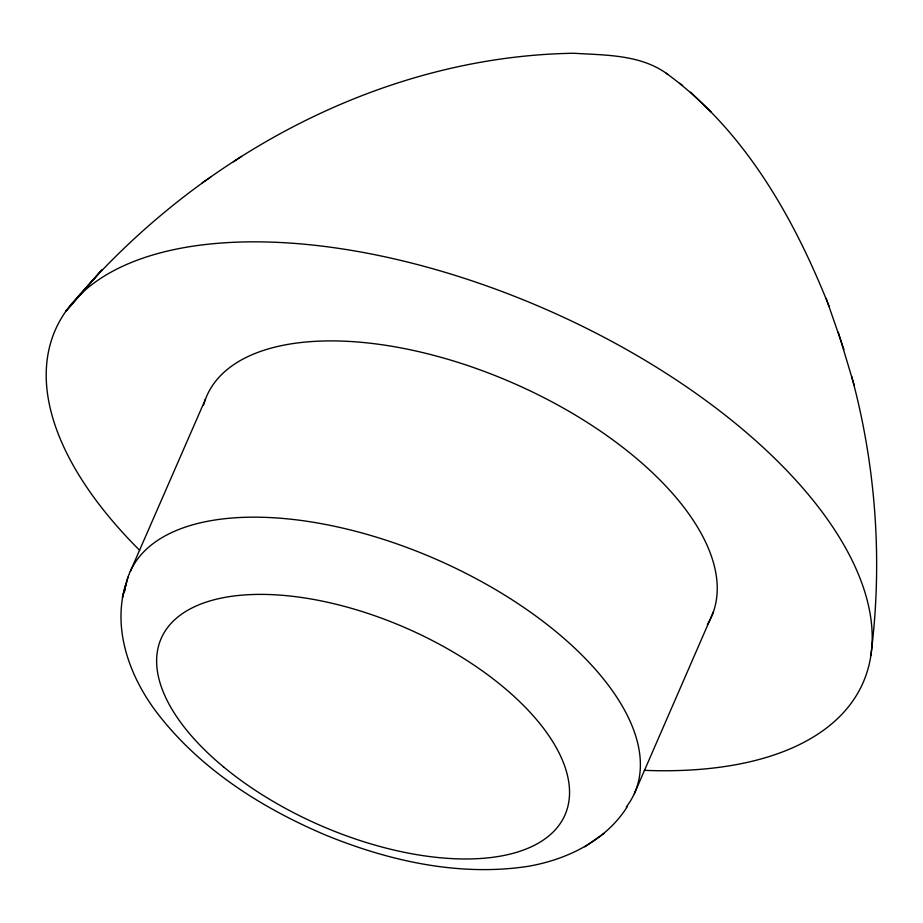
<?xml version="1.0" encoding="UTF-8"?>
<svg xmlns="http://www.w3.org/2000/svg" width="923" height="923" viewBox="0 0 923 923"><rect width="100%" height="100%" fill="white"/><g stroke="black" fill="none" stroke-linecap="round" stroke-linejoin="round"><path stroke-width="1.38" d="M870.862 655.561C882.815 562.315 876.158 466.761 851.56 376.053M125.378 585.517C112.375 629.705 129.82 676.824 156.61 712.256C199.587 768.697 261.301 807.844 325.934 835.211C389.529 861.159 459.55 876.804 528.256 866.305C566.895 859.59 605.742 840.865 627.202 806.794M126.255 583.071L122.401 597.55L128.02 577.14M634.343 793.688L713.491 611.707M130.316 571.429L205.517 399.105M76.724 298.117C200.256 155.422 382.745 56.268 573.668 53.257C604.761 55.172 639.685 54.422 666.291 73.298C744.423 130.12 794.115 218.186 829.062 306.321M584.778 846.818L604.161 833.354M233.461 161.802L241.561 156.391M202.149 182.812L210.721 177.089M666.291 73.298L667.767 74.405M679.674 83.266L682.582 85.435M711.079 111.948L690.577 92.196M838.28 332.199L854.225 385.341M826.189 298.371L843.899 349.505M139.719 550.373A440.698 215.197 23.6 0 1 221.67 243.003A440.698 215.197 23.6 0 1 813.705 501.085A440.698 215.197 23.6 0 1 644.323 770.347M203.464 405.428A275.435 134.493 23.6 0 1 512.45 382.791A275.435 134.493 23.6 0 1 707.376 624.559M125.574 586.117A275.435 134.493 23.6 0 1 438.24 560.215A275.435 134.493 23.6 0 1 626.325 806.921M124.743 591.308A275.435 134.493 23.6 0 1 125.032 589.209M94.677 277.996L65.902 311.213L101.738 270.001L94.677 277.996M223.574 766.932A220.355 107.599 23.6 0 0 564.726 815.528A220.355 107.599 23.6 0 0 301.048 597.412A220.355 107.599 23.6 0 0 223.574 766.932"/></g></svg>
